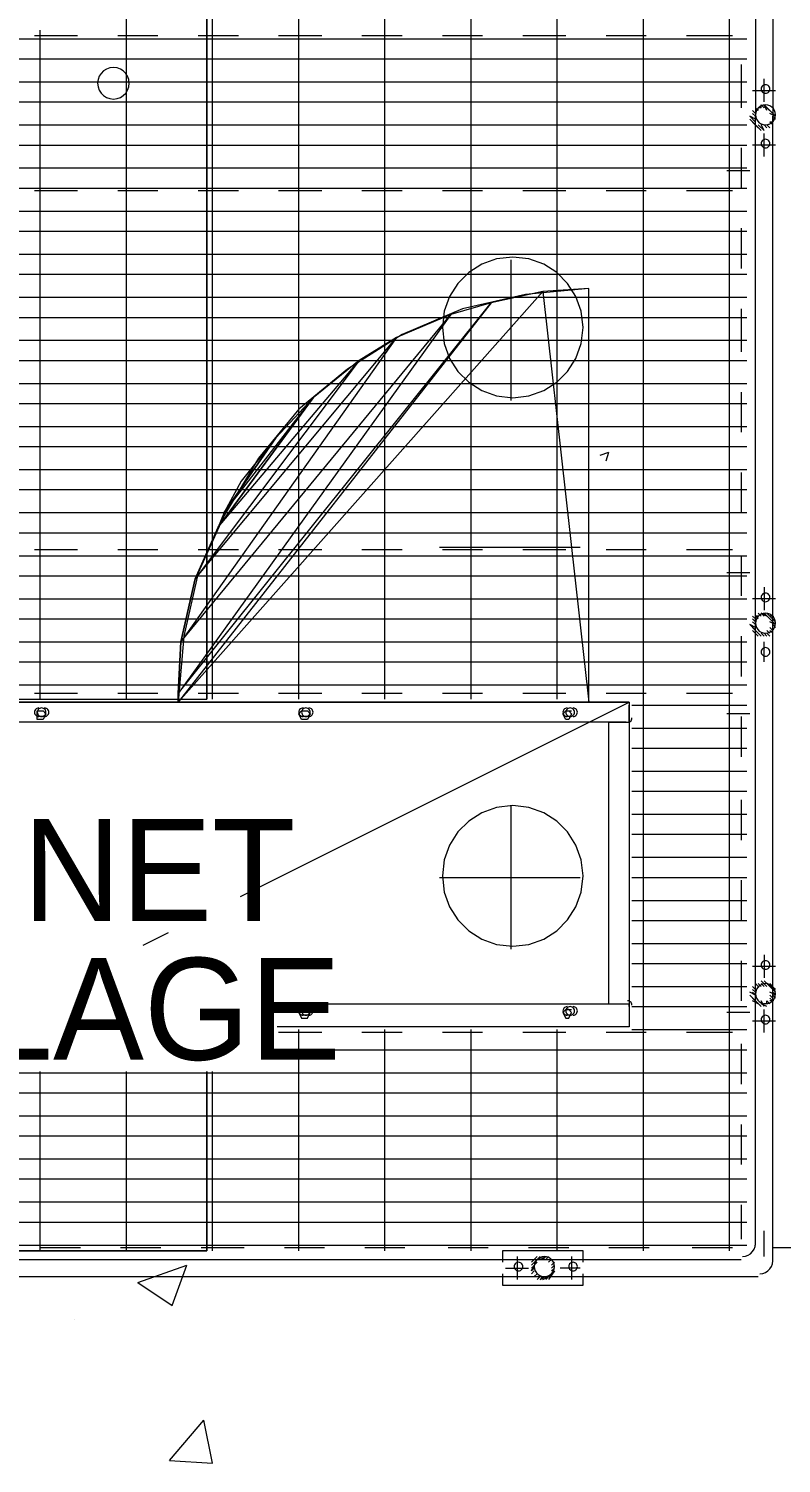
# Paper-space layout '01 Roof Support Layout' of a CAD drawing. Header units: millimetres. Extents: x 5 to 415, y 5 to 292.
# Drawn here: x 160.04 to 176.28, y 69.17 to 100.14 of the extents above; entities that cross this region are included whole.
import ezdxf
from ezdxf.enums import TextEntityAlignment as Align

# ---------------------------------------------------------------- set-up
doc = ezdxf.new("R2010")
doc.units = ezdxf.units.MM
for name, color, linetype in [('EXISTING', 7, 'Continuous'), ('PROPOSED', 7, 'Continuous'), ('TEXT', 7, 'Continuous')]:
    doc.layers.add(name, color=color, linetype=linetype)

# ---------------------------------------------------------------- blocks, each defined once
blk = doc.blocks.new('SHEET_01')
at = {"layer": 'EXISTING', "color": 254, "linetype": 'Continuous', "lineweight": 13}
for p, q in [((161.559, 99.109), (161.533, 99.037)), ((161.599, 99.172), (161.559, 99.109)), ((161.652, 99.225), (161.599, 99.172)), ((161.715, 99.265), (161.652, 99.225)), ((161.787, 99.291), (161.715, 99.265)), ((161.865, 99.3), (161.787, 99.291)), ((161.943, 99.291), (161.865, 99.3)), ((162.015, 99.265), (161.943, 99.291)), ((162.078, 99.225), (162.015, 99.265)), ((162.131, 99.172), (162.078, 99.225)), ((162.171, 99.109), (162.131, 99.172)), ((162.197, 99.037), (162.171, 99.109)), ((161.533, 99.037), (161.524, 98.959)), ((161.524, 98.959), (161.533, 98.881)), ((161.533, 98.881), (161.559, 98.809)), ((161.559, 98.809), (161.599, 98.746)), ((162.131, 98.746), (162.171, 98.809)), ((162.171, 98.809), (162.197, 98.881)), ((162.206, 98.959), (162.197, 99.037)), ((162.197, 98.881), (162.206, 98.959)), ((175.66, 98.804), (176.156, 98.804)), ((175.908, 98.556), (175.908, 99.052)), ((161.599, 98.746), (161.652, 98.693)), ((161.652, 98.693), (161.715, 98.653)), ((161.715, 98.653), (161.787, 98.627)), ((161.787, 98.627), (161.865, 98.618)), ((161.865, 98.618), (161.943, 98.627)), ((161.943, 98.627), (162.015, 98.653)), ((162.015, 98.653), (162.078, 98.693)), ((162.078, 98.693), (162.131, 98.746)), ((175.908, 97.378), (175.908, 97.874)), ((176.156, 97.626), (175.66, 97.626)), ((170.135, 95.168), (169.815, 95.054)), ((170.483, 95.208), (170.135, 95.168)), ((170.452, 92.108), (170.452, 95.146)), ((170.831, 95.168), (170.483, 95.208)), ((171.151, 95.054), (170.831, 95.168)), ((169.533, 94.874), (169.298, 94.639)), ((169.815, 95.054), (169.533, 94.874)), ((171.433, 94.874), (171.151, 95.054)), ((171.668, 94.639), (171.433, 94.874)), ((163.26, 85.598), (171.134, 94.464)), ((169.298, 94.639), (169.118, 94.357)), ((171.134, 94.464), (170.018, 94.216)), ((172.126, 94.526), (171.134, 94.464)), ((171.134, 94.464), (172.126, 85.598)), ((171.848, 94.357), (171.668, 94.639)), ((172.126, 85.598), (172.126, 94.526)), ((163.26, 85.784), (170.018, 94.216)), ((170.018, 94.216), (163.26, 85.598)), ((169.118, 94.357), (169.004, 94.037)), ((170.018, 94.216), (169.15, 93.968)), ((171.962, 94.037), (171.848, 94.357)), ((169.15, 93.968), (163.26, 85.784)), ((163.322, 86.9), (169.15, 93.968)), ((169.15, 93.968), (167.972, 93.472)), ((169.004, 94.037), (168.964, 93.689)), ((172.002, 93.689), (171.962, 94.037)), ((168.964, 93.689), (169.004, 93.341)), ((171.962, 93.341), (172.002, 93.689)), ((167.972, 93.472), (163.322, 86.9)), ((163.632, 88.264), (167.972, 93.472)), ((167.972, 93.472), (167.166, 92.976)), ((169.004, 93.341), (169.118, 93.021)), ((171.848, 93.021), (171.962, 93.341)), ((167.166, 92.976), (163.632, 88.264)), ((164.128, 89.38), (167.166, 92.976)), ((167.166, 92.976), (166.174, 92.17)), ((169.118, 93.021), (169.298, 92.739)), ((171.668, 92.739), (171.848, 93.021)), ((169.298, 92.739), (169.533, 92.504)), ((171.433, 92.504), (171.668, 92.739)), ((169.533, 92.504), (169.815, 92.324)), ((169.815, 92.324), (170.135, 92.21)), ((170.831, 92.21), (171.151, 92.324)), ((171.151, 92.324), (171.433, 92.504)), ((166.174, 92.17), (164.128, 89.38)), ((164.128, 89.38), (166.174, 92.17)), ((164.252, 89.69), (166.174, 92.17)), ((166.174, 92.17), (165.368, 91.302)), ((170.135, 92.21), (170.483, 92.17)), ((170.483, 92.17), (170.831, 92.21)), ((165.368, 91.302), (164.252, 89.69)), ((164.252, 89.69), (165.368, 91.302)), ((172.374, 90.93), (172.56, 90.992)), ((172.498, 90.806), (172.56, 90.992)), ((163.632, 88.264), (164.128, 89.38)), ((168.902, 88.946), (171.94, 88.946)), ((163.322, 86.9), (163.632, 88.264)), ((175.908, 88.078), (175.908, 87.582)), ((176.156, 87.83), (175.66, 87.83)), ((163.26, 85.784), (163.322, 86.9)), ((175.908, 86.466), (175.908, 86.9)), ((172.994, 85.598), (158.982, 85.598)), ((163.26, 85.598), (163.26, 85.784)), ((172.126, 85.598), (163.26, 85.598)), ((164.604, 81.403), (172.994, 85.598)), ((172.994, 85.598), (172.994, 78.592)), ((170.135, 83.326), (169.815, 83.212)), ((170.483, 83.366), (170.135, 83.326)), ((170.452, 80.266), (170.452, 83.366)), ((170.831, 83.326), (170.483, 83.366)), ((171.151, 83.212), (170.831, 83.326)), ((169.533, 83.032), (169.298, 82.797)), ((169.815, 83.212), (169.533, 83.032)), ((171.433, 83.032), (171.151, 83.212)), ((171.668, 82.797), (171.433, 83.032)), ((169.298, 82.797), (169.118, 82.515)), ((171.848, 82.515), (171.668, 82.797)), ((169.118, 82.515), (169.004, 82.195)), ((171.962, 82.195), (171.848, 82.515)), ((169.004, 82.195), (168.964, 81.847)), ((172.002, 81.847), (171.962, 82.195)), ((168.902, 81.816), (171.94, 81.816)), ((168.964, 81.847), (169.004, 81.499)), ((171.962, 81.499), (172.002, 81.847)), ((169.004, 81.499), (169.118, 81.179)), ((171.848, 81.179), (171.962, 81.499)), ((169.118, 81.179), (169.298, 80.897)), ((171.668, 80.897), (171.848, 81.179)), ((169.298, 80.897), (169.533, 80.662)), ((171.433, 80.662), (171.668, 80.897)), ((162.506, 80.354), (163.054, 80.628)), ((169.533, 80.662), (169.815, 80.482)), ((171.151, 80.482), (171.433, 80.662)), ((169.815, 80.482), (170.135, 80.368)), ((170.135, 80.368), (170.483, 80.328)), ((170.483, 80.328), (170.831, 80.368)), ((170.831, 80.368), (171.151, 80.482)), ((175.908, 80.142), (175.908, 79.646)), ((176.156, 79.894), (175.66, 79.894)), ((176.156, 78.716), (175.66, 78.716)), ((175.908, 78.468), (175.908, 78.964)), ((172.994, 78.592), (165.4, 78.592)), ((162.392, 73.074), (163.446, 73.446)), ((163.136, 72.578), (163.446, 73.446)), ((170.576, 73.632), (170.576, 73.136)), ((171.754, 73.632), (171.754, 73.136)), ((162.702, 73.136), (162.702, 73.136)), ((170.328, 73.384), (170.824, 73.384)), ((171.94, 73.384), (171.506, 73.384)), ((162.392, 73.074), (163.136, 72.578)), ((161.028, 72.268), (161.028, 72.268)), ((163.074, 69.23), (163.818, 70.098)), ((164.004, 69.168), (163.818, 70.098)), ((163.074, 69.23), (164.004, 69.168))]:
    blk.add_line(p, q, dxfattribs=at)
at = {"layer": 'PROPOSED', "color": 250, "linetype": 'Continuous', "lineweight": 13}
for p, q in [((171.444, 85.66), (171.444, 111.762)), ((173.304, 73.756), (173.304, 111.762)), ((175.164, 73.756), (175.164, 111.762)), ((175.722, 106.182), (175.722, 98.246)), ((176.094, 106.182), (176.094, 98.246)), ((162.144, 85.66), (162.144, 103.948)), ((163.88, 103.948), (163.88, 85.66)), ((163.88, 85.66), (163.88, 103.948)), ((164.004, 85.66), (164.004, 103.948)), ((165.864, 85.66), (165.864, 103.948)), ((167.724, 85.66), (167.724, 103.948)), ((169.584, 85.66), (169.584, 103.948)), ((160.284, 85.66), (160.284, 100.106)), ((152.162, 99.92), (163.88, 99.92)), ((161.09, 99.982), (160.16, 99.982)), ((162.826, 99.982), (161.958, 99.982)), ((164.562, 99.982), (163.694, 99.982)), ((163.88, 99.92), (175.536, 99.92)), ((166.36, 99.982), (165.43, 99.982)), ((168.096, 99.982), (167.228, 99.982)), ((169.832, 99.982), (168.964, 99.982)), ((171.63, 99.982), (170.7, 99.982)), ((173.366, 99.982), (172.498, 99.982)), ((175.226, 99.982), (174.234, 99.982)), ((152.162, 99.486), (163.88, 99.486)), ((163.88, 99.486), (175.536, 99.486)), ((175.412, 99.362), (175.412, 98.432)), ((152.162, 98.99), (163.88, 98.99)), ((163.88, 98.99), (175.536, 98.99)), ((175.848, 98.856), (175.846, 98.835)), ((175.846, 98.835), (175.848, 98.814)), ((175.855, 98.876), (175.848, 98.856)), ((175.848, 98.814), (175.855, 98.794)), ((175.866, 98.893), (175.855, 98.876)), ((175.855, 98.794), (175.866, 98.777)), ((175.881, 98.908), (175.866, 98.893)), ((175.898, 98.919), (175.881, 98.908)), ((175.918, 98.926), (175.898, 98.919)), ((175.939, 98.928), (175.918, 98.926)), ((175.96, 98.926), (175.939, 98.928)), ((175.98, 98.919), (175.96, 98.926)), ((175.997, 98.908), (175.98, 98.919)), ((176.012, 98.893), (175.997, 98.908)), ((176.023, 98.876), (176.012, 98.893)), ((176.012, 98.777), (176.023, 98.794)), ((176.03, 98.856), (176.023, 98.876)), ((176.023, 98.794), (176.03, 98.814)), ((176.032, 98.835), (176.03, 98.856)), ((176.03, 98.814), (176.032, 98.835)), ((152.162, 98.556), (163.88, 98.556)), ((163.88, 98.556), (175.536, 98.556)), ((175.889, 98.488), (175.844, 98.472)), ((175.846, 98.432), (175.846, 98.494)), ((175.908, 98.432), (175.846, 98.494)), ((175.866, 98.777), (175.881, 98.762)), ((175.881, 98.762), (175.898, 98.751)), ((175.939, 98.494), (175.889, 98.488)), ((175.898, 98.751), (175.918, 98.744)), ((175.97, 98.37), (175.908, 98.494)), ((175.908, 98.494), (176.156, 98.246)), ((175.918, 98.744), (175.939, 98.742)), ((175.939, 98.742), (175.96, 98.744)), ((175.989, 98.488), (175.939, 98.494)), ((175.96, 98.744), (175.98, 98.751)), ((175.98, 98.751), (175.997, 98.762)), ((176.034, 98.472), (175.989, 98.488)), ((175.997, 98.762), (176.012, 98.777)), ((175.722, 98.122), (175.598, 98.246)), ((175.722, 98.184), (175.598, 98.246)), ((175.846, 97.936), (175.598, 98.184)), ((175.722, 98.308), (175.66, 98.37)), ((175.722, 98.246), (175.66, 98.308)), ((175.784, 98.37), (175.722, 98.432)), ((175.722, 98.37), (175.722, 98.37)), ((175.728, 98.327), (175.722, 98.277)), ((175.722, 98.277), (175.728, 98.227)), ((175.722, 79.274), (175.722, 98.246)), ((175.744, 98.372), (175.728, 98.327)), ((175.728, 98.227), (175.744, 98.182)), ((175.77, 98.413), (175.744, 98.372)), ((175.744, 98.182), (175.77, 98.141)), ((175.803, 98.446), (175.77, 98.413)), ((175.784, 98.37), (175.784, 98.432)), ((175.846, 98.432), (175.784, 98.432)), ((175.844, 98.472), (175.803, 98.446)), ((176.094, 98.308), (175.97, 98.432)), ((176.156, 98.246), (176.032, 98.308)), ((176.075, 98.446), (176.034, 98.472)), ((176.108, 98.413), (176.075, 98.446)), ((176.156, 98.184), (176.094, 98.246)), ((176.094, 79.274), (176.094, 98.246)), ((176.094, 98.122), (176.094, 98.184)), ((176.156, 98.184), (176.094, 98.184)), ((176.134, 98.372), (176.108, 98.413)), ((176.108, 98.141), (176.134, 98.182)), ((176.15, 98.327), (176.134, 98.372)), ((176.134, 98.182), (176.15, 98.227)), ((176.156, 98.277), (176.15, 98.327)), ((176.15, 98.227), (176.156, 98.277)), ((152.162, 98.06), (163.88, 98.06)), ((163.88, 98.06), (175.536, 98.06)), ((175.784, 97.998), (175.66, 98.122)), ((175.77, 98.141), (175.803, 98.108)), ((175.908, 97.936), (175.784, 98.06)), ((175.803, 98.108), (175.844, 98.082)), ((175.844, 98.082), (175.889, 98.066)), ((175.908, 97.936), (175.846, 98.06)), ((175.889, 98.066), (175.939, 98.06)), ((175.97, 97.998), (175.908, 98.06)), ((175.939, 98.06), (175.989, 98.066)), ((176.032, 97.998), (175.97, 98.06)), ((175.989, 98.066), (176.034, 98.082)), ((176.094, 98.06), (176.032, 98.122)), ((176.094, 98.122), (176.032, 98.122)), ((176.032, 98.06), (176.032, 98.06)), ((176.034, 98.082), (176.075, 98.108)), ((176.075, 98.108), (176.108, 98.141)), ((152.162, 97.626), (163.88, 97.626)), ((163.88, 97.626), (175.536, 97.626)), ((175.412, 97.564), (175.412, 96.696)), ((175.848, 97.678), (175.846, 97.657)), ((175.846, 97.657), (175.848, 97.636)), ((175.855, 97.698), (175.848, 97.678)), ((175.848, 97.636), (175.855, 97.616)), ((175.866, 97.715), (175.855, 97.698)), ((175.855, 97.616), (175.866, 97.599)), ((175.881, 97.73), (175.866, 97.715)), ((175.866, 97.599), (175.881, 97.584)), ((175.898, 97.741), (175.881, 97.73)), ((175.881, 97.584), (175.898, 97.573)), ((175.918, 97.748), (175.898, 97.741)), ((175.898, 97.573), (175.918, 97.566)), ((175.939, 97.75), (175.918, 97.748)), ((175.918, 97.566), (175.939, 97.564)), ((175.96, 97.748), (175.939, 97.75)), ((175.939, 97.564), (175.96, 97.566)), ((175.98, 97.741), (175.96, 97.748)), ((175.96, 97.566), (175.98, 97.573)), ((175.997, 97.73), (175.98, 97.741)), ((175.98, 97.573), (175.997, 97.584)), ((176.012, 97.715), (175.997, 97.73)), ((175.997, 97.584), (176.012, 97.599)), ((176.023, 97.698), (176.012, 97.715)), ((176.012, 97.599), (176.023, 97.616)), ((176.03, 97.678), (176.023, 97.698)), ((176.023, 97.616), (176.03, 97.636)), ((176.032, 97.657), (176.03, 97.678)), ((176.03, 97.636), (176.032, 97.657)), ((152.162, 97.13), (163.88, 97.13)), ((163.88, 97.13), (175.536, 97.13)), ((175.598, 97.068), (175.102, 97.068)), ((152.162, 96.696), (163.88, 96.696)), ((161.09, 96.634), (160.16, 96.634)), ((162.826, 96.634), (161.958, 96.634)), ((164.562, 96.634), (163.694, 96.634)), ((163.88, 96.696), (175.536, 96.696)), ((166.36, 96.634), (165.43, 96.634)), ((168.096, 96.634), (167.228, 96.634)), ((169.832, 96.634), (168.964, 96.634)), ((171.63, 96.634), (170.7, 96.634)), ((173.366, 96.634), (172.498, 96.634)), ((175.226, 96.634), (174.234, 96.634)), ((152.162, 96.2), (163.88, 96.2)), ((163.88, 96.2), (175.536, 96.2)), ((152.162, 95.766), (163.88, 95.766)), ((163.88, 95.766), (175.536, 95.766)), ((175.412, 95.828), (175.412, 94.96)), ((152.162, 95.27), (163.88, 95.27)), ((163.88, 95.27), (175.536, 95.27)), ((152.162, 94.836), (163.88, 94.836)), ((163.88, 94.836), (175.536, 94.836)), ((172.126, 94.526), (170.762, 94.402)), ((152.162, 94.34), (163.88, 94.34)), ((163.88, 94.34), (175.536, 94.34)), ((170.762, 94.402), (169.398, 94.092)), ((152.162, 93.906), (163.88, 93.906)), ((163.88, 93.906), (175.536, 93.906)), ((169.398, 94.092), (168.096, 93.534)), ((175.412, 94.092), (175.412, 93.162)), ((168.096, 93.534), (166.918, 92.79)), ((152.162, 93.41), (163.88, 93.41)), ((163.88, 93.41), (175.536, 93.41)), ((152.162, 92.976), (163.88, 92.976)), ((163.88, 92.976), (175.536, 92.976)), ((166.918, 92.79), (165.864, 91.922)), ((152.162, 92.48), (163.88, 92.48)), ((163.88, 92.48), (175.536, 92.48)), ((175.412, 92.294), (175.412, 91.426)), ((152.162, 92.046), (163.88, 92.046)), ((163.88, 92.046), (175.536, 92.046)), ((165.864, 91.922), (164.996, 90.868)), ((152.162, 91.55), (163.88, 91.55)), ((163.88, 91.55), (175.536, 91.55)), ((152.162, 91.116), (163.88, 91.116)), ((163.88, 91.116), (175.536, 91.116)), ((165.368, 91.302), (164.624, 90.372)), ((164.996, 90.868), (164.252, 89.628)), ((152.162, 90.62), (163.88, 90.62)), ((163.88, 90.62), (175.536, 90.62)), ((175.412, 90.558), (175.412, 89.69)), ((152.162, 90.186), (163.88, 90.186)), ((163.88, 90.186), (175.536, 90.186)), ((164.624, 90.372), (164.252, 89.69)), ((152.162, 89.69), (163.88, 89.69)), ((164.252, 89.628), (163.694, 88.388)), ((163.88, 89.69), (175.536, 89.69)), ((164.252, 89.69), (164.128, 89.38)), ((152.162, 89.256), (163.88, 89.256)), ((164.128, 89.38), (163.632, 88.264)), ((163.88, 89.256), (175.536, 89.256)), ((161.09, 88.884), (160.16, 88.884)), ((162.826, 88.884), (161.958, 88.884)), ((164.562, 88.884), (163.694, 88.884)), ((166.36, 88.884), (165.43, 88.884)), ((168.096, 88.884), (167.228, 88.884)), ((169.832, 88.884), (168.964, 88.884)), ((171.63, 88.884), (170.7, 88.884)), ((173.366, 88.884), (172.498, 88.884)), ((175.226, 88.884), (174.234, 88.884)), ((152.162, 88.76), (163.88, 88.76)), ((163.88, 88.76), (175.536, 88.76)), ((175.412, 88.76), (175.412, 87.892)), ((152.162, 88.326), (163.88, 88.326)), ((163.632, 88.264), (163.322, 86.9)), ((163.694, 88.388), (163.384, 87.024)), ((163.88, 88.326), (175.536, 88.326)), ((175.598, 88.388), (175.102, 88.388)), ((175.939, 87.954), (175.918, 87.952)), ((175.96, 87.952), (175.939, 87.954)), ((152.162, 87.83), (163.88, 87.83)), ((163.88, 87.83), (175.536, 87.83)), ((175.848, 87.882), (175.846, 87.861)), ((175.846, 87.861), (175.848, 87.84)), ((175.855, 87.902), (175.848, 87.882)), ((175.848, 87.84), (175.855, 87.82)), ((175.866, 87.919), (175.855, 87.902)), ((175.855, 87.82), (175.866, 87.803)), ((175.881, 87.934), (175.866, 87.919)), ((175.866, 87.803), (175.881, 87.788)), ((175.898, 87.945), (175.881, 87.934)), ((175.881, 87.788), (175.898, 87.777)), ((175.918, 87.952), (175.898, 87.945)), ((175.898, 87.777), (175.918, 87.77)), ((175.918, 87.77), (175.939, 87.768)), ((175.939, 87.768), (175.96, 87.77)), ((175.98, 87.945), (175.96, 87.952)), ((175.96, 87.77), (175.98, 87.777)), ((175.997, 87.934), (175.98, 87.945)), ((175.98, 87.777), (175.997, 87.788)), ((176.012, 87.919), (175.997, 87.934)), ((175.997, 87.788), (176.012, 87.803)), ((176.023, 87.902), (176.012, 87.919)), ((176.012, 87.803), (176.023, 87.82)), ((176.03, 87.882), (176.023, 87.902)), ((176.023, 87.82), (176.03, 87.84)), ((176.032, 87.861), (176.03, 87.882)), ((176.03, 87.84), (176.032, 87.861)), ((152.162, 87.396), (163.88, 87.396)), ((163.88, 87.396), (175.536, 87.396)), ((175.722, 87.396), (175.66, 87.458)), ((175.722, 87.334), (175.66, 87.396)), ((175.722, 87.272), (175.66, 87.334)), ((175.784, 87.396), (175.722, 87.458)), ((175.784, 87.458), (175.722, 87.458)), ((175.728, 87.353), (175.722, 87.303)), ((175.744, 87.398), (175.728, 87.353)), ((175.77, 87.439), (175.744, 87.398)), ((175.803, 87.472), (175.77, 87.439)), ((175.846, 87.458), (175.784, 87.52)), ((175.844, 87.498), (175.803, 87.472)), ((175.889, 87.514), (175.844, 87.498)), ((175.908, 87.458), (175.846, 87.52)), ((175.97, 87.458), (175.846, 87.52)), ((175.939, 87.52), (175.889, 87.514)), ((176.156, 87.272), (175.908, 87.52)), ((175.989, 87.514), (175.939, 87.52)), ((176.156, 87.334), (175.97, 87.52)), ((176.034, 87.498), (175.989, 87.514)), ((176.094, 87.458), (176.032, 87.458)), ((176.156, 87.272), (176.032, 87.334)), ((176.075, 87.472), (176.034, 87.498)), ((176.108, 87.439), (176.075, 87.472)), ((176.134, 87.398), (176.108, 87.439)), ((176.15, 87.353), (176.134, 87.398)), ((176.156, 87.303), (176.15, 87.353)), ((163.384, 87.024), (163.26, 85.598)), ((175.412, 87.024), (175.412, 86.156)), ((175.846, 87.024), (175.598, 87.272)), ((175.722, 87.21), (175.598, 87.272)), ((175.66, 87.21), (175.846, 87.024)), ((175.784, 87.024), (175.66, 87.148)), ((175.722, 87.303), (175.728, 87.253)), ((175.728, 87.253), (175.744, 87.208)), ((175.744, 87.208), (175.77, 87.167)), ((175.77, 87.167), (175.803, 87.134)), ((175.803, 87.134), (175.844, 87.108)), ((175.844, 87.108), (175.889, 87.092)), ((175.908, 87.024), (175.846, 87.086)), ((175.889, 87.092), (175.939, 87.086)), ((175.97, 87.024), (175.908, 87.086)), ((175.939, 87.086), (175.989, 87.092)), ((176.032, 87.086), (175.97, 87.148)), ((176.032, 87.024), (175.97, 87.086)), ((175.989, 87.092), (176.034, 87.108)), ((176.094, 87.148), (176.032, 87.21)), ((176.094, 87.086), (176.032, 87.148)), ((176.034, 87.108), (176.075, 87.134)), ((176.075, 87.134), (176.108, 87.167)), ((176.156, 87.21), (176.094, 87.272)), ((176.094, 87.148), (176.094, 87.21)), ((176.108, 87.167), (176.134, 87.208)), ((176.134, 87.208), (176.15, 87.253)), ((176.15, 87.253), (176.156, 87.303)), ((152.162, 86.9), (163.88, 86.9)), ((163.322, 86.9), (163.26, 85.784)), ((163.88, 86.9), (175.536, 86.9)), ((175.855, 86.724), (175.848, 86.704)), ((175.866, 86.741), (175.855, 86.724)), ((175.881, 86.756), (175.866, 86.741)), ((175.898, 86.767), (175.881, 86.756)), ((175.918, 86.774), (175.898, 86.767)), ((175.939, 86.776), (175.918, 86.774)), ((175.96, 86.774), (175.939, 86.776)), ((175.98, 86.767), (175.96, 86.774)), ((175.997, 86.756), (175.98, 86.767)), ((176.012, 86.741), (175.997, 86.756)), ((176.023, 86.724), (176.012, 86.741)), ((176.03, 86.704), (176.023, 86.724)), ((152.162, 86.466), (163.88, 86.466)), ((163.88, 86.466), (175.536, 86.466)), ((175.848, 86.704), (175.846, 86.683)), ((175.846, 86.683), (175.848, 86.662)), ((175.848, 86.662), (175.855, 86.642)), ((175.855, 86.642), (175.866, 86.625)), ((175.866, 86.625), (175.881, 86.61)), ((175.881, 86.61), (175.898, 86.599)), ((175.898, 86.599), (175.918, 86.592)), ((175.918, 86.592), (175.939, 86.59)), ((175.939, 86.59), (175.96, 86.592)), ((175.96, 86.592), (175.98, 86.599)), ((175.98, 86.599), (175.997, 86.61)), ((175.997, 86.61), (176.012, 86.625)), ((176.012, 86.625), (176.023, 86.642)), ((176.023, 86.642), (176.03, 86.662)), ((176.032, 86.683), (176.03, 86.704)), ((176.03, 86.662), (176.032, 86.683)), ((152.162, 85.97), (163.88, 85.97)), ((163.88, 85.97), (175.536, 85.97)), ((158.92, 85.66), (163.88, 85.66)), ((158.982, 85.598), (172.994, 85.598)), ((161.09, 85.784), (160.16, 85.784)), ((162.826, 85.784), (161.958, 85.784)), ((163.26, 85.784), (163.26, 85.598)), ((163.26, 85.598), (172.126, 85.598)), ((164.562, 85.784), (163.694, 85.784)), ((166.36, 85.784), (165.43, 85.784)), ((168.096, 85.784), (167.228, 85.784)), ((169.832, 85.784), (168.964, 85.784)), ((171.63, 85.784), (170.7, 85.784)), ((171.94, 85.598), (172.126, 85.598)), ((173.366, 85.784), (172.498, 85.784)), ((172.994, 85.598), (172.994, 85.536)), ((172.994, 85.226), (172.994, 85.536)), ((173.056, 85.536), (175.536, 85.536)), ((175.226, 85.784), (174.234, 85.784)), ((160.162, 85.402), (160.16, 85.381)), ((160.16, 85.381), (160.162, 85.36)), ((160.169, 85.422), (160.162, 85.402)), ((160.162, 85.36), (160.169, 85.34)), ((160.18, 85.439), (160.169, 85.422)), ((160.169, 85.34), (160.18, 85.323)), ((160.195, 85.454), (160.18, 85.439)), ((160.18, 85.323), (160.195, 85.308)), ((160.212, 85.465), (160.195, 85.454)), ((160.195, 85.308), (160.212, 85.297)), ((160.232, 85.472), (160.212, 85.465)), ((160.212, 85.297), (160.232, 85.29)), ((160.222, 85.412), (160.346, 85.412)), ((160.222, 85.35), (160.222, 85.412)), ((160.224, 85.402), (160.222, 85.381)), ((160.222, 85.381), (160.224, 85.36)), ((160.222, 85.226), (160.222, 85.35)), ((160.346, 85.288), (160.222, 85.288)), ((160.346, 85.226), (160.222, 85.226)), ((160.231, 85.422), (160.224, 85.402)), ((160.224, 85.36), (160.231, 85.34)), ((160.242, 85.439), (160.231, 85.422)), ((160.231, 85.34), (160.242, 85.323)), ((160.253, 85.474), (160.232, 85.472)), ((160.232, 85.29), (160.253, 85.288)), ((160.257, 85.454), (160.242, 85.439)), ((160.242, 85.323), (160.257, 85.308)), ((160.274, 85.465), (160.257, 85.454)), ((160.257, 85.308), (160.274, 85.297)), ((160.294, 85.472), (160.274, 85.465)), ((160.274, 85.297), (160.294, 85.29)), ((160.315, 85.474), (160.294, 85.472)), ((160.294, 85.29), (160.315, 85.288)), ((160.336, 85.472), (160.315, 85.474)), ((160.315, 85.288), (160.336, 85.29)), ((160.356, 85.465), (160.336, 85.472)), ((160.336, 85.29), (160.356, 85.297)), ((160.346, 85.412), (160.408, 85.35)), ((160.408, 85.35), (160.346, 85.226)), ((160.373, 85.454), (160.356, 85.465)), ((160.356, 85.297), (160.373, 85.308)), ((160.388, 85.439), (160.373, 85.454)), ((160.373, 85.308), (160.388, 85.323)), ((160.398, 85.472), (160.377, 85.474)), ((160.377, 85.288), (160.398, 85.29)), ((160.399, 85.422), (160.388, 85.439)), ((160.388, 85.323), (160.399, 85.34)), ((160.418, 85.465), (160.398, 85.472)), ((160.398, 85.29), (160.418, 85.297)), ((160.406, 85.402), (160.399, 85.422)), ((160.399, 85.34), (160.406, 85.36)), ((160.408, 85.381), (160.406, 85.402)), ((160.406, 85.36), (160.408, 85.381)), ((160.435, 85.454), (160.418, 85.465)), ((160.418, 85.297), (160.435, 85.308)), ((160.45, 85.439), (160.435, 85.454)), ((160.435, 85.308), (160.45, 85.323)), ((160.461, 85.422), (160.45, 85.439)), ((160.45, 85.323), (160.461, 85.34)), ((160.468, 85.402), (160.461, 85.422)), ((160.461, 85.34), (160.468, 85.36)), ((160.47, 85.381), (160.468, 85.402)), ((160.468, 85.36), (160.47, 85.381)), ((165.864, 85.35), (165.926, 85.412)), ((165.866, 85.402), (165.864, 85.381)), ((165.864, 85.381), (165.866, 85.36)), ((165.926, 85.226), (165.864, 85.35)), ((165.873, 85.422), (165.866, 85.402)), ((165.866, 85.36), (165.873, 85.34)), ((165.884, 85.439), (165.873, 85.422)), ((165.873, 85.34), (165.884, 85.323)), ((165.899, 85.454), (165.884, 85.439)), ((165.884, 85.323), (165.899, 85.308)), ((165.916, 85.465), (165.899, 85.454)), ((165.899, 85.308), (165.916, 85.297)), ((165.936, 85.472), (165.916, 85.465)), ((165.916, 85.297), (165.936, 85.29)), ((165.926, 85.412), (166.05, 85.412)), ((165.928, 85.402), (165.926, 85.381)), ((165.926, 85.381), (165.928, 85.36)), ((166.05, 85.288), (165.926, 85.288)), ((166.05, 85.226), (165.926, 85.226)), ((165.935, 85.422), (165.928, 85.402)), ((165.928, 85.36), (165.935, 85.34)), ((165.946, 85.439), (165.935, 85.422)), ((165.935, 85.34), (165.946, 85.323)), ((165.957, 85.474), (165.936, 85.472)), ((165.936, 85.29), (165.957, 85.288)), ((165.961, 85.454), (165.946, 85.439)), ((165.946, 85.323), (165.961, 85.308)), ((165.978, 85.465), (165.961, 85.454)), ((165.961, 85.308), (165.978, 85.297)), ((165.998, 85.472), (165.978, 85.465)), ((165.978, 85.297), (165.998, 85.29)), ((165.988, 85.288), (165.988, 85.288)), ((166.019, 85.474), (165.998, 85.472)), ((165.998, 85.29), (166.019, 85.288)), ((166.04, 85.472), (166.019, 85.474)), ((166.019, 85.288), (166.04, 85.29)), ((166.06, 85.465), (166.04, 85.472)), ((166.04, 85.29), (166.06, 85.297)), ((166.05, 85.412), (166.112, 85.35)), ((166.112, 85.35), (166.05, 85.226)), ((166.077, 85.454), (166.06, 85.465)), ((166.06, 85.297), (166.077, 85.308)), ((166.092, 85.439), (166.077, 85.454)), ((166.077, 85.308), (166.092, 85.323)), ((166.102, 85.472), (166.081, 85.474)), ((166.081, 85.288), (166.102, 85.29)), ((166.103, 85.422), (166.092, 85.439)), ((166.092, 85.323), (166.103, 85.34)), ((166.122, 85.465), (166.102, 85.472)), ((166.102, 85.29), (166.122, 85.297)), ((166.11, 85.402), (166.103, 85.422)), ((166.103, 85.34), (166.11, 85.36)), ((166.112, 85.381), (166.11, 85.402)), ((166.11, 85.36), (166.112, 85.381)), ((166.139, 85.454), (166.122, 85.465)), ((166.122, 85.297), (166.139, 85.308)), ((166.154, 85.439), (166.139, 85.454)), ((166.139, 85.308), (166.154, 85.323)), ((166.165, 85.422), (166.154, 85.439)), ((166.154, 85.323), (166.165, 85.34)), ((166.172, 85.402), (166.165, 85.422)), ((166.165, 85.34), (166.172, 85.36)), ((166.174, 85.381), (166.172, 85.402)), ((166.172, 85.36), (166.174, 85.381)), ((171.568, 85.35), (171.63, 85.412)), ((171.57, 85.402), (171.568, 85.381)), ((171.568, 85.381), (171.57, 85.36)), ((171.63, 85.226), (171.568, 85.35)), ((171.577, 85.422), (171.57, 85.402)), ((171.57, 85.36), (171.577, 85.34)), ((171.588, 85.439), (171.577, 85.422)), ((171.577, 85.34), (171.588, 85.323)), ((171.603, 85.454), (171.588, 85.439)), ((171.588, 85.323), (171.603, 85.308)), ((171.62, 85.465), (171.603, 85.454)), ((171.603, 85.308), (171.62, 85.297)), ((171.64, 85.472), (171.62, 85.465)), ((171.62, 85.297), (171.64, 85.29)), ((171.63, 85.412), (171.754, 85.412)), ((171.63, 85.412), (171.692, 85.412)), ((171.632, 85.402), (171.63, 85.381)), ((171.63, 85.381), (171.632, 85.36)), ((171.754, 85.288), (171.63, 85.288)), ((171.692, 85.226), (171.63, 85.226)), ((171.639, 85.422), (171.632, 85.402)), ((171.632, 85.36), (171.639, 85.34)), ((171.65, 85.439), (171.639, 85.422)), ((171.639, 85.34), (171.65, 85.323)), ((171.661, 85.474), (171.64, 85.472)), ((171.64, 85.29), (171.661, 85.288)), ((171.665, 85.454), (171.65, 85.439)), ((171.65, 85.323), (171.665, 85.308)), ((171.682, 85.465), (171.665, 85.454)), ((171.665, 85.308), (171.682, 85.297)), ((171.702, 85.472), (171.682, 85.465)), ((171.682, 85.297), (171.702, 85.29)), ((171.692, 85.412), (171.754, 85.35)), ((171.754, 85.35), (171.692, 85.226)), ((171.723, 85.474), (171.702, 85.472)), ((171.702, 85.29), (171.723, 85.288)), ((171.744, 85.472), (171.723, 85.474)), ((171.723, 85.288), (171.744, 85.29)), ((171.764, 85.465), (171.744, 85.472)), ((171.744, 85.29), (171.764, 85.297)), ((171.781, 85.454), (171.764, 85.465)), ((171.764, 85.297), (171.781, 85.308)), ((171.796, 85.439), (171.781, 85.454)), ((171.781, 85.308), (171.796, 85.323)), ((171.806, 85.472), (171.785, 85.474)), ((171.785, 85.288), (171.806, 85.29)), ((171.807, 85.422), (171.796, 85.439)), ((171.796, 85.323), (171.807, 85.34)), ((171.826, 85.465), (171.806, 85.472)), ((171.806, 85.29), (171.826, 85.297)), ((171.814, 85.402), (171.807, 85.422)), ((171.807, 85.34), (171.814, 85.36)), ((171.816, 85.381), (171.814, 85.402)), ((171.814, 85.36), (171.816, 85.381)), ((171.843, 85.454), (171.826, 85.465)), ((171.826, 85.297), (171.843, 85.308)), ((171.858, 85.439), (171.843, 85.454)), ((171.843, 85.308), (171.858, 85.323)), ((171.869, 85.422), (171.858, 85.439)), ((171.858, 85.323), (171.869, 85.34)), ((171.876, 85.402), (171.869, 85.422)), ((171.869, 85.34), (171.876, 85.36)), ((171.878, 85.381), (171.876, 85.402)), ((171.876, 85.36), (171.878, 85.381)), ((172.963, 85.164), (172.984, 85.166)), ((172.984, 85.166), (173.004, 85.173)), ((172.994, 85.164), (172.994, 85.226)), ((173.004, 85.173), (173.021, 85.184)), ((173.021, 85.184), (173.036, 85.199)), ((173.036, 85.199), (173.047, 85.216)), ((173.047, 85.216), (173.054, 85.236)), ((173.054, 85.236), (173.056, 85.257)), ((175.598, 85.35), (175.102, 85.35)), ((175.412, 85.288), (175.412, 84.42)), ((172.932, 85.164), (159.044, 85.164)), ((172.56, 79.088), (172.56, 85.164)), ((172.56, 85.164), (172.932, 85.164)), ((172.932, 85.164), (172.994, 85.164)), ((172.994, 85.164), (172.994, 85.164)), ((172.994, 85.164), (172.994, 79.088)), ((173.056, 85.04), (175.536, 85.04)), ((173.056, 84.606), (175.536, 84.606)), ((173.056, 84.11), (175.536, 84.11)), ((173.056, 83.676), (175.536, 83.676)), ((175.412, 83.49), (175.412, 82.622)), ((173.056, 83.18), (175.536, 83.18)), ((173.056, 82.746), (175.536, 82.746)), ((173.056, 82.25), (175.536, 82.25)), ((173.056, 81.816), (175.536, 81.816)), ((175.412, 81.754), (175.412, 80.886)), ((173.056, 81.32), (175.536, 81.32)), ((173.056, 80.886), (175.536, 80.886)), ((173.056, 80.39), (175.536, 80.39)), ((173.056, 79.956), (175.536, 79.956)), ((175.412, 80.018), (175.412, 79.15)), ((175.848, 79.946), (175.846, 79.925)), ((175.846, 79.925), (175.848, 79.904)), ((175.855, 79.966), (175.848, 79.946)), ((175.848, 79.904), (175.855, 79.884)), ((175.866, 79.983), (175.855, 79.966)), ((175.881, 79.998), (175.866, 79.983)), ((175.898, 80.009), (175.881, 79.998)), ((175.918, 80.016), (175.898, 80.009)), ((175.939, 80.018), (175.918, 80.016)), ((175.96, 80.016), (175.939, 80.018)), ((175.98, 80.009), (175.96, 80.016)), ((175.997, 79.998), (175.98, 80.009)), ((176.012, 79.983), (175.997, 79.998)), ((176.023, 79.966), (176.012, 79.983)), ((176.03, 79.946), (176.023, 79.966)), ((176.023, 79.884), (176.03, 79.904)), ((176.032, 79.925), (176.03, 79.946)), ((176.03, 79.904), (176.032, 79.925)), ((175.855, 79.884), (175.866, 79.867)), ((175.866, 79.867), (175.881, 79.852)), ((175.881, 79.852), (175.898, 79.841)), ((175.898, 79.841), (175.918, 79.834)), ((175.918, 79.834), (175.939, 79.832)), ((175.939, 79.832), (175.96, 79.834)), ((175.96, 79.834), (175.98, 79.841)), ((175.98, 79.841), (175.997, 79.852)), ((175.997, 79.852), (176.012, 79.867)), ((176.012, 79.867), (176.023, 79.884)), ((173.056, 79.46), (175.536, 79.46)), ((175.722, 79.274), (175.598, 79.336)), ((175.722, 79.398), (175.66, 79.46)), ((175.722, 79.336), (175.66, 79.398)), ((175.722, 79.274), (175.66, 79.336)), ((175.784, 79.46), (175.722, 79.522)), ((175.722, 79.46), (175.722, 79.46)), ((175.728, 79.355), (175.722, 79.305)), ((175.722, 79.305), (175.728, 79.255)), ((175.744, 79.4), (175.728, 79.355)), ((175.77, 79.441), (175.744, 79.4)), ((175.803, 79.474), (175.77, 79.441)), ((175.846, 79.46), (175.784, 79.522)), ((175.844, 79.5), (175.803, 79.474)), ((175.889, 79.516), (175.844, 79.5)), ((175.97, 79.46), (175.846, 79.584)), ((175.908, 79.46), (175.846, 79.522)), ((175.939, 79.522), (175.889, 79.516)), ((176.156, 79.336), (175.908, 79.584)), ((175.989, 79.516), (175.939, 79.522)), ((176.156, 79.398), (175.97, 79.522)), ((176.034, 79.5), (175.989, 79.516)), ((176.094, 79.46), (176.032, 79.522)), ((176.156, 79.274), (176.032, 79.336)), ((176.075, 79.474), (176.034, 79.5)), ((176.108, 79.441), (176.075, 79.474)), ((176.156, 79.274), (176.094, 79.336)), ((176.134, 79.4), (176.108, 79.441)), ((176.15, 79.355), (176.134, 79.4)), ((176.156, 79.305), (176.15, 79.355)), ((176.15, 79.255), (176.156, 79.305)), ((165.4, 79.088), (172.932, 79.088)), ((165.873, 78.974), (165.866, 78.954)), ((165.884, 78.991), (165.873, 78.974)), ((165.899, 79.006), (165.884, 78.991)), ((165.916, 79.017), (165.899, 79.006)), ((165.936, 79.024), (165.916, 79.017)), ((165.935, 78.974), (165.928, 78.954)), ((165.946, 78.991), (165.935, 78.974)), ((165.957, 79.026), (165.936, 79.024)), ((165.961, 79.006), (165.946, 78.991)), ((165.978, 79.017), (165.961, 79.006)), ((165.998, 79.024), (165.978, 79.017)), ((166.019, 79.026), (165.998, 79.024)), ((166.04, 79.024), (166.019, 79.026)), ((166.06, 79.017), (166.04, 79.024)), ((166.077, 79.006), (166.06, 79.017)), ((166.092, 78.991), (166.077, 79.006)), ((166.102, 79.024), (166.081, 79.026)), ((166.103, 78.974), (166.092, 78.991)), ((166.122, 79.017), (166.102, 79.024)), ((166.11, 78.954), (166.103, 78.974)), ((166.139, 79.006), (166.122, 79.017)), ((166.154, 78.991), (166.139, 79.006)), ((166.165, 78.974), (166.154, 78.991)), ((166.172, 78.954), (166.165, 78.974)), ((171.577, 78.974), (171.57, 78.954)), ((171.588, 78.991), (171.577, 78.974)), ((171.603, 79.006), (171.588, 78.991)), ((171.62, 79.017), (171.603, 79.006)), ((171.64, 79.024), (171.62, 79.017)), ((171.639, 78.974), (171.632, 78.954)), ((171.65, 78.991), (171.639, 78.974)), ((171.661, 79.026), (171.64, 79.024)), ((171.665, 79.006), (171.65, 78.991)), ((171.682, 79.017), (171.665, 79.006)), ((171.702, 79.024), (171.682, 79.017)), ((171.723, 79.026), (171.702, 79.024)), ((171.744, 79.024), (171.723, 79.026)), ((171.764, 79.017), (171.744, 79.024)), ((171.781, 79.006), (171.764, 79.017)), ((171.796, 78.991), (171.781, 79.006)), ((171.806, 79.024), (171.785, 79.026)), ((171.807, 78.974), (171.796, 78.991)), ((171.826, 79.017), (171.806, 79.024)), ((171.814, 78.954), (171.807, 78.974)), ((171.843, 79.006), (171.826, 79.017)), ((171.858, 78.991), (171.843, 79.006)), ((171.869, 78.974), (171.858, 78.991)), ((171.876, 78.954), (171.869, 78.974)), ((172.56, 79.088), (172.932, 79.088)), ((172.932, 79.088), (172.994, 79.088)), ((172.984, 79.148), (172.963, 79.15)), ((173.004, 79.141), (172.984, 79.148)), ((172.994, 79.026), (172.994, 79.088)), ((172.994, 79.088), (172.994, 79.026)), ((172.994, 79.026), (172.994, 78.654)), ((172.994, 79.026), (172.994, 79.026)), ((173.021, 79.13), (173.004, 79.141)), ((173.036, 79.115), (173.021, 79.13)), ((173.047, 79.098), (173.036, 79.115)), ((173.054, 79.078), (173.047, 79.098)), ((173.056, 79.057), (173.054, 79.078)), ((173.056, 79.026), (175.536, 79.026)), ((175.846, 79.026), (175.598, 79.274)), ((175.66, 79.212), (175.846, 79.026)), ((175.784, 79.088), (175.66, 79.15)), ((175.722, 73.88), (175.722, 79.274)), ((175.728, 79.255), (175.744, 79.21)), ((175.744, 79.21), (175.77, 79.169)), ((175.77, 79.169), (175.803, 79.136)), ((175.803, 79.136), (175.844, 79.11)), ((175.844, 79.11), (175.889, 79.094)), ((175.908, 79.026), (175.846, 79.15)), ((175.97, 79.026), (175.846, 79.088)), ((175.889, 79.094), (175.939, 79.088)), ((175.97, 79.088), (175.908, 79.088)), ((175.939, 79.088), (175.989, 79.094)), ((175.97, 79.088), (175.97, 79.15)), ((176.032, 79.088), (175.97, 79.15)), ((175.989, 79.094), (176.034, 79.11)), ((176.094, 79.212), (176.032, 79.274)), ((176.094, 79.15), (176.032, 79.212)), ((176.094, 79.15), (176.032, 79.15)), ((176.034, 79.11), (176.075, 79.136)), ((176.075, 79.136), (176.108, 79.169)), ((176.156, 79.212), (176.094, 79.274)), ((176.094, 73.508), (176.094, 79.274)), ((176.108, 79.169), (176.134, 79.21)), ((176.134, 79.21), (176.15, 79.255)), ((165.926, 78.964), (165.864, 78.902)), ((165.866, 78.954), (165.864, 78.933)), ((165.864, 78.933), (165.866, 78.912)), ((165.864, 78.902), (165.926, 78.778)), ((165.866, 78.912), (165.873, 78.892)), ((165.873, 78.892), (165.884, 78.875)), ((165.884, 78.875), (165.899, 78.86)), ((165.899, 78.86), (165.916, 78.849)), ((165.916, 78.849), (165.936, 78.842)), ((165.926, 78.964), (166.05, 78.964)), ((166.05, 78.964), (165.926, 78.964)), ((165.928, 78.954), (165.926, 78.933)), ((165.926, 78.933), (165.928, 78.912)), ((166.05, 78.84), (165.926, 78.84)), ((165.926, 78.778), (166.05, 78.778)), ((165.928, 78.912), (165.935, 78.892)), ((165.935, 78.892), (165.946, 78.875)), ((165.936, 78.842), (165.957, 78.84)), ((165.946, 78.875), (165.961, 78.86)), ((165.961, 78.86), (165.978, 78.849)), ((165.978, 78.849), (165.998, 78.842)), ((165.988, 78.964), (165.988, 78.964)), ((165.998, 78.842), (166.019, 78.84)), ((166.019, 78.84), (166.04, 78.842)), ((166.04, 78.842), (166.06, 78.849)), ((166.112, 78.902), (166.05, 78.964)), ((166.05, 78.778), (166.112, 78.902)), ((166.06, 78.849), (166.077, 78.86)), ((166.077, 78.86), (166.092, 78.875)), ((166.081, 78.84), (166.102, 78.842)), ((166.092, 78.875), (166.103, 78.892)), ((166.102, 78.842), (166.122, 78.849)), ((166.103, 78.892), (166.11, 78.912)), ((166.112, 78.933), (166.11, 78.954)), ((166.11, 78.912), (166.112, 78.933)), ((166.122, 78.849), (166.139, 78.86)), ((166.139, 78.86), (166.154, 78.875)), ((166.154, 78.875), (166.165, 78.892)), ((166.165, 78.892), (166.172, 78.912)), ((166.174, 78.933), (166.172, 78.954)), ((166.172, 78.912), (166.174, 78.933)), ((171.63, 78.964), (171.568, 78.902)), ((171.57, 78.954), (171.568, 78.933)), ((171.568, 78.933), (171.57, 78.912)), ((171.568, 78.902), (171.63, 78.778)), ((171.57, 78.912), (171.577, 78.892)), ((171.577, 78.892), (171.588, 78.875)), ((171.588, 78.875), (171.603, 78.86)), ((171.603, 78.86), (171.62, 78.849)), ((171.62, 78.849), (171.64, 78.842)), ((171.63, 78.964), (171.754, 78.964)), ((171.692, 78.964), (171.63, 78.964)), ((171.632, 78.954), (171.63, 78.933)), ((171.63, 78.933), (171.632, 78.912)), ((171.754, 78.84), (171.63, 78.84)), ((171.63, 78.778), (171.692, 78.778)), ((171.632, 78.912), (171.639, 78.892)), ((171.639, 78.892), (171.65, 78.875)), ((171.64, 78.842), (171.661, 78.84)), ((171.65, 78.875), (171.665, 78.86)), ((171.665, 78.86), (171.682, 78.849)), ((171.682, 78.849), (171.702, 78.842)), ((171.754, 78.902), (171.692, 78.964)), ((171.692, 78.778), (171.754, 78.902)), ((171.702, 78.842), (171.723, 78.84)), ((171.723, 78.84), (171.744, 78.842)), ((171.744, 78.842), (171.764, 78.849)), ((171.764, 78.849), (171.781, 78.86)), ((171.781, 78.86), (171.796, 78.875)), ((171.785, 78.84), (171.806, 78.842)), ((171.796, 78.875), (171.807, 78.892)), ((171.806, 78.842), (171.826, 78.849)), ((171.807, 78.892), (171.814, 78.912)), ((171.816, 78.933), (171.814, 78.954)), ((171.814, 78.912), (171.816, 78.933)), ((171.826, 78.849), (171.843, 78.86)), ((171.843, 78.86), (171.858, 78.875)), ((171.858, 78.875), (171.869, 78.892)), ((171.869, 78.892), (171.876, 78.912)), ((171.878, 78.933), (171.876, 78.954)), ((171.876, 78.912), (171.878, 78.933)), ((175.598, 78.902), (175.102, 78.902)), ((175.848, 78.768), (175.846, 78.747)), ((175.846, 78.747), (175.848, 78.726)), ((175.855, 78.788), (175.848, 78.768)), ((175.848, 78.726), (175.855, 78.706)), ((175.866, 78.805), (175.855, 78.788)), ((175.855, 78.706), (175.866, 78.689)), ((175.881, 78.82), (175.866, 78.805)), ((175.866, 78.689), (175.881, 78.674)), ((175.898, 78.831), (175.881, 78.82)), ((175.881, 78.674), (175.898, 78.663)), ((175.918, 78.838), (175.898, 78.831)), ((175.898, 78.663), (175.918, 78.656)), ((175.939, 78.84), (175.918, 78.838)), ((175.96, 78.838), (175.939, 78.84)), ((175.98, 78.831), (175.96, 78.838)), ((175.96, 78.656), (175.98, 78.663)), ((175.997, 78.82), (175.98, 78.831)), ((175.98, 78.663), (175.997, 78.674)), ((176.012, 78.805), (175.997, 78.82)), ((175.997, 78.674), (176.012, 78.689)), ((176.023, 78.788), (176.012, 78.805)), ((176.012, 78.689), (176.023, 78.706)), ((176.03, 78.768), (176.023, 78.788)), ((176.023, 78.706), (176.03, 78.726)), ((176.032, 78.747), (176.03, 78.768)), ((176.03, 78.726), (176.032, 78.747)), ((166.36, 78.468), (165.43, 78.468)), ((165.864, 73.756), (165.864, 78.53)), ((168.096, 78.468), (167.228, 78.468)), ((167.724, 73.756), (167.724, 78.53)), ((169.832, 78.468), (168.964, 78.468)), ((169.584, 73.756), (169.584, 78.53)), ((171.63, 78.468), (170.7, 78.468)), ((171.444, 73.756), (171.444, 78.53)), ((173.366, 78.468), (172.498, 78.468)), ((172.994, 78.654), (172.994, 78.592)), ((173.056, 78.53), (175.536, 78.53)), ((175.226, 78.468), (174.234, 78.468)), ((175.918, 78.656), (175.939, 78.654)), ((175.939, 78.654), (175.96, 78.656)), ((165.4, 78.096), (175.536, 78.096)), ((175.412, 78.22), (175.412, 77.352)), ((152.162, 77.6), (163.88, 77.6)), ((160.284, 73.756), (160.284, 77.628)), ((162.144, 73.756), (162.144, 77.628)), ((163.88, 77.628), (163.88, 73.756)), ((163.88, 73.756), (163.88, 77.628)), ((163.88, 77.6), (175.536, 77.6)), ((164.004, 73.756), (164.004, 77.628)), ((152.162, 77.166), (163.88, 77.166)), ((163.88, 77.166), (175.536, 77.166)), ((152.162, 76.67), (163.88, 76.67)), ((163.88, 76.67), (175.536, 76.67)), ((152.162, 76.236), (163.88, 76.236)), ((163.88, 76.236), (175.536, 76.236)), ((175.412, 76.484), (175.412, 75.616)), ((152.162, 75.74), (163.88, 75.74)), ((163.88, 75.74), (175.536, 75.74)), ((152.162, 75.306), (163.88, 75.306)), ((163.88, 75.306), (175.536, 75.306)), ((152.162, 74.81), (163.88, 74.81)), ((163.88, 74.81), (175.536, 74.81)), ((175.412, 74.748), (175.412, 74.004)), ((152.162, 74.376), (163.88, 74.376)), ((163.88, 74.376), (175.536, 74.376)), ((175.908, 73.632), (175.908, 74.19)), ((152.162, 73.88), (163.88, 73.88)), ((163.88, 73.756), (152.162, 73.756)), ((152.162, 73.756), (163.88, 73.756)), ((161.152, 73.818), (160.284, 73.818)), ((162.888, 73.818), (162.02, 73.818)), ((164.686, 73.818), (163.756, 73.818)), ((163.88, 73.88), (175.536, 73.88)), ((166.422, 73.818), (165.554, 73.818)), ((168.158, 73.818), (167.29, 73.818)), ((169.956, 73.818), (169.088, 73.818)), ((172.002, 73.756), (170.266, 73.756)), ((170.266, 73.756), (170.266, 73.508)), ((171.692, 73.818), (170.824, 73.818)), ((172.002, 73.508), (172.002, 73.756)), ((173.428, 73.818), (172.56, 73.818)), ((175.226, 73.818), (174.358, 73.818)), ((175.618, 73.693), (175.661, 73.737)), ((175.661, 73.737), (175.694, 73.788)), ((175.694, 73.788), (175.715, 73.847)), ((175.715, 73.847), (175.722, 73.911)), ((176.962, 73.818), (176.094, 73.818)), ((157.99, 73.57), (175.412, 73.57)), ((170.516, 73.436), (170.514, 73.415)), ((170.514, 73.415), (170.516, 73.394)), ((170.523, 73.456), (170.516, 73.436)), ((170.534, 73.473), (170.523, 73.456)), ((170.549, 73.488), (170.534, 73.473)), ((170.566, 73.499), (170.549, 73.488)), ((170.586, 73.506), (170.566, 73.499)), ((170.607, 73.508), (170.586, 73.506)), ((170.628, 73.506), (170.607, 73.508)), ((170.648, 73.499), (170.628, 73.506)), ((170.665, 73.488), (170.648, 73.499)), ((170.68, 73.473), (170.665, 73.488)), ((170.691, 73.456), (170.68, 73.473)), ((170.698, 73.436), (170.691, 73.456)), ((170.7, 73.415), (170.698, 73.436)), ((170.698, 73.394), (170.7, 73.415)), ((170.886, 73.508), (171.01, 73.632)), ((170.886, 73.446), (171.072, 73.632)), ((170.886, 73.384), (171.01, 73.508)), ((170.886, 73.322), (170.948, 73.446)), ((170.954, 73.465), (170.948, 73.415)), ((170.948, 73.415), (170.954, 73.365)), ((170.97, 73.51), (170.954, 73.465)), ((170.996, 73.551), (170.97, 73.51)), ((171.029, 73.584), (170.996, 73.551)), ((171.01, 73.57), (171.134, 73.632)), ((171.07, 73.61), (171.029, 73.584)), ((171.115, 73.626), (171.07, 73.61)), ((171.072, 73.57), (171.196, 73.632)), ((171.165, 73.632), (171.115, 73.626)), ((171.134, 73.57), (171.196, 73.632)), ((171.215, 73.626), (171.165, 73.632)), ((171.196, 73.57), (171.258, 73.632)), ((171.26, 73.61), (171.215, 73.626)), ((171.258, 73.57), (171.258, 73.57)), ((171.258, 73.508), (171.32, 73.57)), ((171.301, 73.584), (171.26, 73.61)), ((171.334, 73.551), (171.301, 73.584)), ((171.32, 73.508), (171.32, 73.508)), ((171.32, 73.446), (171.382, 73.508)), ((171.32, 73.384), (171.382, 73.446)), ((171.36, 73.51), (171.334, 73.551)), ((171.376, 73.465), (171.36, 73.51)), ((171.382, 73.415), (171.376, 73.465)), ((171.376, 73.365), (171.382, 73.415)), ((171.694, 73.436), (171.692, 73.415)), ((171.692, 73.415), (171.694, 73.394)), ((171.701, 73.456), (171.694, 73.436)), ((171.712, 73.473), (171.701, 73.456)), ((171.727, 73.488), (171.712, 73.473)), ((171.744, 73.499), (171.727, 73.488)), ((171.764, 73.506), (171.744, 73.499)), ((171.785, 73.508), (171.764, 73.506)), ((171.806, 73.506), (171.785, 73.508)), ((171.826, 73.499), (171.806, 73.506)), ((171.843, 73.488), (171.826, 73.499)), ((171.858, 73.473), (171.843, 73.488)), ((171.869, 73.456), (171.858, 73.473)), ((171.876, 73.436), (171.869, 73.456)), ((171.878, 73.415), (171.876, 73.436)), ((171.876, 73.394), (171.878, 73.415)), ((175.443, 73.632), (175.507, 73.639)), ((175.507, 73.639), (175.566, 73.66)), ((175.566, 73.66), (175.618, 73.693)), ((176.033, 73.365), (176.066, 73.416)), ((176.066, 73.416), (176.087, 73.475)), ((176.087, 73.475), (176.094, 73.539)), ((157.99, 73.198), (175.784, 73.198)), ((170.266, 73.26), (170.266, 73.012)), ((170.516, 73.394), (170.523, 73.374)), ((170.523, 73.374), (170.534, 73.357)), ((170.534, 73.357), (170.549, 73.342)), ((170.549, 73.342), (170.566, 73.331)), ((170.566, 73.331), (170.586, 73.324)), ((170.586, 73.324), (170.607, 73.322)), ((170.607, 73.322), (170.628, 73.324)), ((170.628, 73.324), (170.648, 73.331)), ((170.648, 73.331), (170.665, 73.342)), ((170.665, 73.342), (170.68, 73.357)), ((170.68, 73.357), (170.691, 73.374)), ((170.691, 73.374), (170.698, 73.394)), ((170.886, 73.322), (170.948, 73.384)), ((170.886, 73.26), (170.948, 73.322)), ((170.948, 73.26), (170.948, 73.26)), ((170.948, 73.198), (171.01, 73.26)), ((170.954, 73.365), (170.97, 73.32)), ((170.97, 73.32), (170.996, 73.279)), ((170.996, 73.279), (171.029, 73.246)), ((171.01, 73.198), (171.01, 73.198)), ((171.01, 73.136), (171.072, 73.198)), ((171.029, 73.246), (171.07, 73.22)), ((171.07, 73.22), (171.115, 73.204)), ((171.072, 73.136), (171.134, 73.198)), ((171.072, 73.136), (171.196, 73.198)), ((171.115, 73.204), (171.165, 73.198)), ((171.134, 73.136), (171.258, 73.198)), ((171.165, 73.198), (171.215, 73.204)), ((171.196, 73.136), (171.382, 73.322)), ((171.215, 73.204), (171.26, 73.22)), ((171.382, 73.322), (171.258, 73.136)), ((171.26, 73.22), (171.301, 73.246)), ((171.301, 73.246), (171.334, 73.279)), ((171.32, 73.322), (171.382, 73.384)), ((171.334, 73.279), (171.36, 73.32)), ((171.36, 73.32), (171.376, 73.365)), ((171.694, 73.394), (171.701, 73.374)), ((171.701, 73.374), (171.712, 73.357)), ((171.712, 73.357), (171.727, 73.342)), ((171.727, 73.342), (171.744, 73.331)), ((171.744, 73.331), (171.764, 73.324)), ((171.764, 73.324), (171.785, 73.322)), ((171.785, 73.322), (171.806, 73.324)), ((171.806, 73.324), (171.826, 73.331)), ((171.826, 73.331), (171.843, 73.342)), ((171.843, 73.342), (171.858, 73.357)), ((171.858, 73.357), (171.869, 73.374)), ((171.869, 73.374), (171.876, 73.394)), ((172.002, 73.012), (172.002, 73.26)), ((175.815, 73.26), (175.879, 73.267)), ((175.879, 73.267), (175.938, 73.288)), ((175.938, 73.288), (175.99, 73.321)), ((175.99, 73.321), (176.033, 73.365)), ((170.266, 73.012), (172.002, 73.012))]:
    blk.add_line(p, q, dxfattribs=at)
at = {"layer": 'TEXT'}
for s, p in [('CABINET', (159.416, 80.878)), ('GRILLAGE', (159.416, 77.878))]:
    blk.add_text(s, height=2.2, dxfattribs=at).set_placement(p, align=Align.CENTER)

psp = doc.layouts.new('01 Roof Support Layout')

# ---------------------------------------------------------------- block references
psp.add_blockref('SHEET_01', (0, 0))

doc.saveas('drawing.dxf')
